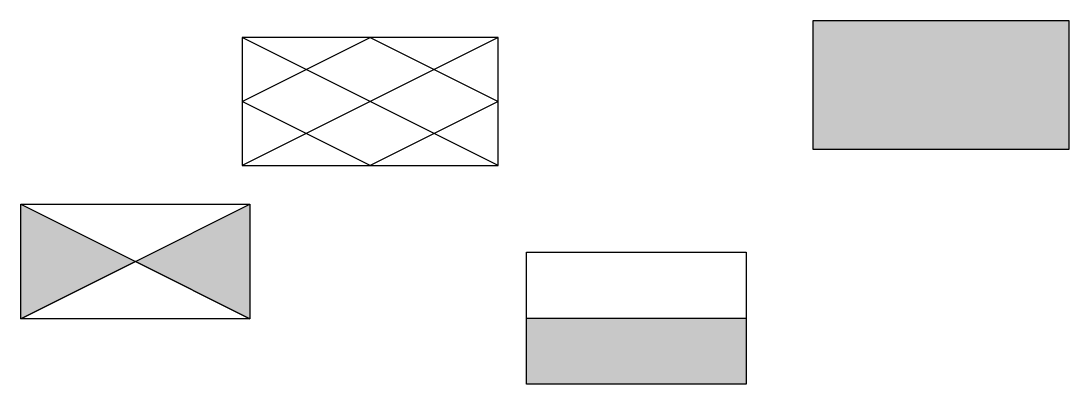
# Model space of a CAD drawing. Header units: inches. Extents: x 27.8 to 52.4, y 16.3 to 24.8.
import ezdxf

# ---------------------------------------------------------------- set-up
doc = ezdxf.new("R2010")
doc.units = ezdxf.units.IN
doc.header["$MEASUREMENT"] = 0

msp = doc.modelspace()

# ---------------------------------------------------------------- hatches: boundary and pattern name
h = msp.add_hatch(color=0)
h.set_gradient(color1=(51, 51, 51), one_color=1, tint=1, name='INVCURVED')
h.paths.add_polyline_path([(52.383, 24.831), (46.383, 24.831), (46.383, 21.831), (52.383, 21.831)])
for points in [[(27.822, 20.535), (30.506, 19.195), (27.822, 17.854)], [(30.506, 19.195), (33.189, 20.535), (33.189, 17.854)], [(44.813, 17.869), (39.695, 17.869), (39.669, 17.869), (39.669, 16.324), (44.813, 16.324)]]:
    msp.add_hatch(color=0).paths.add_polyline_path(points)

# ---------------------------------------------------------------- linework, layer by layer
for p, q in [((39.007, 24.441), (33.007, 21.441)), ((39.007, 21.441), (33.007, 24.441)), ((33.007, 22.941), (36.007, 24.441)), ((36.007, 24.441), (39.007, 22.941)), ((36.007, 21.441), (33.007, 22.941)), ((39.007, 22.941), (36.007, 21.441)), ((27.822, 20.535), (30.506, 19.195)), ((27.822, 17.854), (27.822, 20.535)), ((27.822, 20.535), (33.189, 20.535)), ((30.506, 19.195), (33.189, 20.535)), ((33.189, 20.535), (33.189, 17.854)), ((39.669, 19.414), (44.813, 19.414)), ((39.669, 17.869), (39.669, 19.414)), ((44.813, 19.414), (44.813, 17.869)), ((30.506, 19.195), (27.822, 17.854)), ((27.822, 17.854), (30.506, 19.195)), ((30.506, 19.195), (30.506, 19.195)), ((30.506, 19.195), (33.189, 17.854)), ((33.189, 17.854), (30.506, 19.195)), ((33.189, 17.854), (27.822, 17.854)), ((39.669, 17.869), (39.695, 17.869)), ((39.669, 16.324), (39.669, 17.869)), ((39.695, 17.869), (44.813, 17.869)), ((44.813, 17.869), (44.813, 16.324)), ((44.813, 16.324), (39.669, 16.324))]:
    msp.add_line(p, q)
for points in [[(46.383, 21.831), (52.383, 21.831), (52.383, 24.831), (46.383, 24.831)], [(33.007, 21.441), (39.007, 21.441), (39.007, 24.441), (33.007, 24.441)]]:
    msp.add_lwpolyline(points, close=True)

doc.saveas('drawing.dxf')
